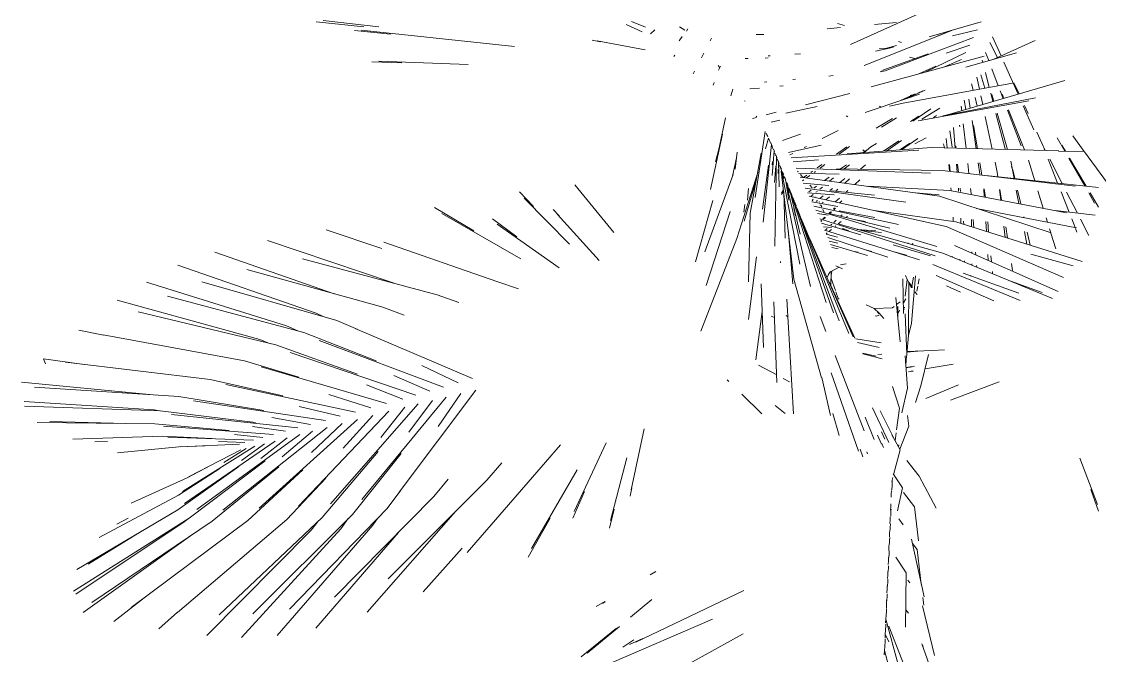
# Model space of a CAD drawing. Header units: metres. Extents: x -217 to -108, y -304 to -188.
# Drawn here: x -111.846 to -109.424, y -276.872 to -275.448 of the extents above; entities that cross this region are included whole.
import ezdxf

# ---------------------------------------------------------------- set-up
doc = ezdxf.new("R2010")
doc.units = ezdxf.units.M
doc.layers.add('G-IMPT', color=8, linetype='Continuous', lineweight=9)
doc.layers.add('L-PLNT', color=71, linetype='Continuous', lineweight=9)

# ---------------------------------------------------------------- blocks, each defined once
blk = doc.blocks.new('Vegetao_00012_13192 - vegetacao_00012_dwg-351206-Nivel 3')
at = {"layer": 'G-IMPT'}
for p, q in [((-0.2388, 1.1996), (-0.4569, 1.1012)), ((-1.5507, 1.1411), (-1.6575, 1.1519)), ((-1.5164, 1.1407), (-1.6415, 1.1548)), ((-0.9249, 1.1295), (-0.9613, 1.1463)), ((-0.9177, 1.1398), (-0.9487, 1.1532)), ((-0.8409, 1.1412), (-0.8295, 1.1332)), ((-0.5091, 1.1365), (-0.4792, 1.1392)), ((-0.4705, 1.1437), (-0.4863, 1.1484)), ((-0.4027, 1.146), (-0.3535, 1.1504)), ((-0.163, 1.1522), (-0.2805, 1.1184)), ((-1.4909, 1.1246), (-1.5712, 1.1327)), ((-1.2119, 1.0964), (-1.5567, 1.1333)), ((-0.8964, 1.1344), (-0.9061, 1.125)), ((-0.835, 1.119), (-0.8417, 1.1097)), ((-0.8223, 1.1364), (-0.8258, 1.1315)), ((-0.7694, 1.1153), (-0.7726, 1.1092)), ((-0.6686, 1.1235), (-0.6519, 1.124)), ((-0.4261, 1.0543), (-0.2439, 1.1263)), ((-0.1802, 1.1171), (-0.379, 1.0422)), ((-0.2607, 1.1203), (-0.2294, 1.1328)), ((-0.1716, 1.1345), (-0.2274, 1.1208)), ((-0.1376, 1.1186), (-0.1186, 1.0758)), ((-1.0376, 1.1107), (-1.0187, 1.1073)), ((-1.0262, 1.1091), (-0.9186, 1.0892)), ((-0.4009, 1.086), (-0.3695, 1.0929)), ((-0.3695, 1.0929), (-0.3925, 1.0914)), ((-0.3537, 1.0991), (-0.3782, 1.0923)), ((-0.3596, 1.0957), (-0.3695, 1.0929)), ((-0.3421, 1.1058), (-0.3489, 1.1079)), ((-0.1887, 1.0997), (-0.2421, 1.0817)), ((-0.1265, 1.0722), (-0.1435, 1.1053)), ((-0.0423, 1.1102), (-0.1362, 1.0678)), ((-0.8537, 1.0741), (-0.8513, 1.0773)), ((-0.7866, 1.0818), (-0.792, 1.0714)), ((-0.6866, 1.0696), (-0.6937, 1.0694)), ((-0.642, 1.071), (-0.649, 1.0708)), ((-0.6378, 1.076), (-0.6416, 1.0757)), ((-0.569, 1.0803), (-0.5818, 1.0795)), ((-0.1565, 1.0748), (-0.4105, 1.0064)), ((-0.2822, 1.0804), (-0.3843, 1.0436)), ((-0.3245, 1.0725), (-0.3126, 1.0695)), ((-0.1978, 1.083), (-0.2894, 1.039)), ((-0.2077, 1.0672), (-0.2457, 1.0507)), ((-0.198, 1.0505), (-0.0842, 1.0824)), ((-0.1532, 1.0831), (-0.1464, 1.065)), ((-1.4651, 1.0602), (-1.5326, 1.0624)), ((-1.316, 1.0562), (-1.5168, 1.0639)), ((-0.8073, 1.0415), (-0.8106, 1.0351)), ((-0.7544, 1.0539), (-0.7521, 1.0509)), ((-0.7492, 1.0527), (-0.7533, 1.0432)), ((-0.7521, 1.0509), (-0.7507, 1.0491)), ((-0.379, 1.0422), (-0.39, 1.0395)), ((-0.379, 1.0422), (-0.3873, 1.0414)), ((-0.2655, 1.0523), (-0.303, 1.0353)), ((-0.161, 1.0656), (-0.1598, 1.0612)), ((-0.1394, 1.0466), (-0.125, 1.0086)), ((-0.1124, 1.0618), (-0.0803, 0.9895)), ((-0.6446, 1.0173), (-0.6501, 1.0168)), ((-0.5806, 1.0233), (-0.5867, 1.0227)), ((-0.4958, 1.0312), (-0.5059, 1.0303)), ((-0.2391, 0.9429), (0.0244, 1.0203)), ((-0.1672, 1.0008), (-0.173, 1.0277)), ((-0.1639, 1.0328), (-0.1547, 1.0032)), ((-0.1539, 1.0384), (-0.1453, 1.0049)), ((-0.7636, 1.0158), (-0.7657, 1.0095)), ((-0.726, 0.9857), (-0.7214, 1.0007)), ((-0.6832, 1.0012), (-0.6614, 1.0033)), ((-0.6159, 1.0076), (-0.6082, 1.0083)), ((-0.3387, 0.9693), (-0.0928, 1.0145)), ((-0.2892, 0.9988), (-0.3348, 0.9782)), ((-0.3053, 0.9915), (-0.2941, 0.997)), ((-0.1849, 1.0126), (-0.1812, 0.9983)), ((-0.1207, 0.9971), (-0.114, 0.9796)), ((-0.0898, 1.0152), (-0.0782, 0.9902)), ((-0.6948, 0.9749), (-0.6938, 0.9735)), ((-0.4585, 0.9914), (-0.5581, 0.9657)), ((-0.3324, 0.9793), (-0.4241, 0.9484)), ((-0.3692, 0.9627), (-0.3387, 0.9693)), ((-0.3448, 0.9751), (-0.3117, 0.9906)), ((-0.3022, 0.9895), (-0.3348, 0.9782)), ((-0.3225, 0.9869), (-0.3209, 0.9863)), ((-0.3202, 0.9877), (-0.3189, 0.9872)), ((-0.3052, 0.93), (-0.0559, 0.9749)), ((-0.2492, 0.9409), (-0.0414, 0.9815)), ((-0.2018, 0.9759), (-0.1976, 0.9551)), ((-0.1911, 0.9787), (-0.188, 0.9579)), ((-0.1771, 0.9824), (-0.1721, 0.9626)), ((-0.1598, 0.9662), (-0.164, 0.9858)), ((-0.1418, 0.9916), (-0.137, 0.9729)), ((-0.1392, 0.9886), (-0.1349, 0.9735)), ((-0.1158, 0.9893), (-0.1121, 0.9802)), ((-0.6236, 0.9489), (-0.6465, 0.943)), ((-0.5317, 0.962), (-0.602, 0.9468)), ((-0.3886, 0.9604), (-0.3921, 0.9624)), ((-0.2765, 0.9565), (-0.3171, 0.929)), ((-0.2559, 0.9584), (-0.2968, 0.9334)), ((-0.2069, 0.9524), (-0.2081, 0.9627)), ((-0.13, 0.9461), (-0.1094, 0.8665)), ((-0.1274, 0.9469), (-0.1043, 0.8652)), ((-0.1041, 0.9533), (-0.0737, 0.8731)), ((-0.1016, 0.954), (-0.0657, 0.8642)), ((-0.0686, 0.9631), (-0.0449, 0.9096)), ((-0.066, 0.9638), (-0.0578, 0.9461)), ((-0.7381, 0.9365), (-0.7536, 0.8619)), ((-0.6679, 0.9375), (-0.6771, 0.9351)), ((-0.6676, 0.9388), (-0.6687, 0.9402)), ((-0.6157, 0.9313), (-0.6353, 0.9265)), ((-0.467, 0.9412), (-0.4626, 0.9384)), ((-0.3622, 0.9351), (-0.3992, 0.9134)), ((-0.3536, 0.9366), (-0.3876, 0.9156)), ((-0.303, 0.9403), (-0.3219, 0.9282)), ((-0.2636, 0.9419), (-0.2701, 0.9373)), ((-0.1972, 0.8676), (-0.2036, 0.9229)), ((-0.1839, 0.9304), (-0.1745, 0.867)), ((-0.1383, 0.8661), (-0.1541, 0.9395)), ((-0.7445, 0.8999), (-0.7717, 0.7751)), ((-0.6484, 0.9053), (-0.6711, 0.7571)), ((-0.645, 0.8985), (-0.6467, 0.9019)), ((-0.6467, 0.9019), (-0.643, 0.8942)), ((-0.643, 0.8942), (-0.645, 0.8985)), ((-0.645, 0.8985), (-0.643, 0.8942)), ((-0.645, 0.8985), (-0.6435, 0.8951)), ((-0.5689, 0.8996), (-0.6096, 0.8858)), ((-0.5204, 0.8898), (-0.4848, 0.9078)), ((-0.234, 0.9072), (-0.2281, 0.8706)), ((-0.2252, 0.9147), (-0.2216, 0.8682)), ((-0.2116, 0.916), (-0.2122, 0.9197)), ((-0.1806, 0.9191), (-0.1718, 0.8669)), ((-0.0383, 0.9038), (-0.0272, 0.8798)), ((0.0427, 0.8962), (0.0685, 0.8607)), ((-0.6347, 0.8764), (-0.6528, 0.7016)), ((-0.6412, 0.8906), (-0.6482, 0.8668)), ((-0.6412, 0.8906), (-0.6396, 0.887)), ((-0.6397, 0.8867), (-0.6389, 0.8851)), ((-0.6389, 0.8851), (-0.6375, 0.8819)), ((-0.6375, 0.8819), (-0.6364, 0.8792)), ((-0.6363, 0.8799), (-0.6347, 0.8764)), ((-0.6347, 0.8764), (-0.6332, 0.8729)), ((-0.5961, 0.8585), (-0.5232, 0.8748)), ((-0.3987, 0.8788), (-0.4109, 0.871)), ((-0.3485, 0.8847), (-0.3827, 0.8617)), ((-0.3426, 0.8854), (-0.375, 0.8623)), ((-0.3233, 0.8793), (-0.346, 0.8644)), ((-0.3056, 0.8898), (-0.3421, 0.8647)), ((-0.2872, 0.8913), (-0.3127, 0.8779)), ((-0.2457, 0.8689), (-0.2477, 0.8779)), ((-0.2419, 0.8903), (-0.2398, 0.8687)), ((-0.2206, 0.8732), (-0.22, 0.8682)), ((-0.0272, 0.8798), (-0.0243, 0.8725)), ((-0.0228, 0.8699), (-0.025, 0.8743)), ((0.0077, 0.8913), (0.0247, 0.8615)), ((0.018, 0.8749), (0.026, 0.8614)), ((-0.7527, 0.866), (-0.7599, 0.8372)), ((-0.7114, 0.8589), (-0.7159, 0.8213)), ((-0.6825, 0.7222), (-0.6574, 0.857)), ((-0.6331, 0.8717), (-0.6322, 0.8693)), ((-0.6287, 0.8628), (-0.6327, 0.807)), ((-0.6303, 0.8646), (-0.6322, 0.8693)), ((-0.6302, 0.8662), (-0.6287, 0.8628)), ((-0.6287, 0.8628), (-0.6274, 0.8596)), ((-0.6248, 0.851), (-0.6272, 0.8568)), ((-0.6235, 0.8499), (-0.6266, 0.648)), ((-0.6235, 0.8499), (-0.6248, 0.8531)), ((-0.6235, 0.8499), (-0.6222, 0.8468)), ((-0.5934, 0.8529), (-0.5862, 0.8565)), ((-0.5904, 0.8465), (-0.303, 0.8636)), ((-0.5607, 0.8694), (-0.5561, 0.8717)), ((-0.4648, 0.8709), (-0.4881, 0.8546)), ((-0.4592, 0.8716), (-0.4822, 0.8549)), ((-0.4641, 0.8557), (-0.2751, 0.8696)), ((-0.4292, 0.8642), (-0.4246, 0.8608)), ((-0.4265, 0.8597), (-0.4283, 0.8584)), ((-0.42, 0.8635), (-0.4265, 0.8597)), ((-0.4109, 0.871), (-0.426, 0.8585)), ((-0.3809, 0.863), (-0.3831, 0.8617)), ((-0.2751, 0.8696), (0.0109, 0.8622)), ((-0.0192, 0.8629), (-0.0228, 0.8699)), ((-0.0221, 0.8668), (-0.0206, 0.863)), ((0.0105, 0.8617), (0.0692, 0.8608)), ((0.0688, 0.8603), (0.1563, 0.7403)), ((-0.7129, 0.8464), (-0.7222, 0.8056)), ((-0.6409, 0.8299), (-0.6543, 0.7309)), ((-0.6328, 0.831), (-0.6319, 0.838)), ((-0.625, 0.8288), (-0.6277, 0.7909)), ((-0.6197, 0.8382), (-0.622, 0.844)), ((-0.6184, 0.8372), (-0.6197, 0.8404)), ((-0.6184, 0.8372), (-0.6171, 0.8341)), ((-0.6184, 0.8372), (-0.6174, 0.7815)), ((-0.6168, 0.831), (-0.6148, 0.8258)), ((-0.6137, 0.8231), (-0.6148, 0.8258)), ((-0.6133, 0.8246), (-0.6146, 0.8277)), ((-0.6133, 0.8246), (-0.612, 0.8214)), ((-0.6133, 0.8246), (-0.571, 0.6073)), ((-0.5288, 0.8421), (-0.5861, 0.8374)), ((-0.5213, 0.8313), (-0.532, 0.8237)), ((-0.5146, 0.8313), (-0.5253, 0.8234)), ((-0.4662, 0.8311), (-0.4793, 0.8216)), ((-0.4593, 0.831), (-0.4709, 0.8215)), ((-0.4344, 0.8209), (-0.4232, 0.8309)), ((-0.2363, 0.8313), (-0.2348, 0.8162)), ((-0.2348, 0.8314), (-0.2329, 0.816)), ((-0.2188, 0.8322), (-0.2174, 0.8142)), ((-0.2162, 0.8324), (-0.2143, 0.8138)), ((-0.1908, 0.8111), (-0.1934, 0.8336)), ((-0.1698, 0.8349), (-0.166, 0.8099)), ((-0.1663, 0.8351), (-0.1617, 0.8077)), ((-0.1271, 0.814), (-0.1321, 0.8369)), ((-0.097, 0.8388), (-0.0895, 0.8)), ((-0.0948, 0.8272), (-0.0912, 0.8165)), ((-0.0569, 0.841), (-0.0428, 0.7951)), ((-0.0128, 0.8434), (0.0084, 0.7897)), ((0.0188, 0.7886), (-0.0093, 0.8436)), ((0.0336, 0.8459), (0.0695, 0.7833)), ((0.0352, 0.846), (0.0727, 0.7829)), ((-0.7845, 0.6355), (-0.7208, 0.8094)), ((-0.6655, 0.8135), (-0.7123, 0.665)), ((-0.6192, 0.8203), (-0.6196, 0.8116)), ((-0.6124, 0.8166), (-0.5842, 0.574)), ((-0.6101, 0.8141), (-0.6107, 0.8156)), ((-0.6092, 0.8118), (-0.6101, 0.8141)), ((-0.6095, 0.815), (-0.6082, 0.8119)), ((-0.6082, 0.8119), (-0.6072, 0.8004)), ((-0.6082, 0.8119), (-0.607, 0.8089)), ((-0.6055, 0.8025), (-0.6064, 0.8048)), ((-0.6044, 0.7997), (-0.6055, 0.8025)), ((-0.6035, 0.8001), (-0.6047, 0.803)), ((-0.6044, 0.7997), (-0.6032, 0.7968)), ((-0.6035, 0.8001), (-0.6023, 0.7971)), ((-0.6035, 0.8001), (-0.5469, 0.5571)), ((-0.5793, 0.8231), (-0.2774, 0.8121)), ((-0.5747, 0.8147), (-0.5762, 0.8164)), ((-0.5741, 0.8119), (-0.4827, 0.8099)), ((-0.257, 0.7602), (-0.5701, 0.8034)), ((-0.564, 0.8026), (-0.5695, 0.8088)), ((-0.5552, 0.8075), (-0.5625, 0.8024)), ((-0.5481, 0.8069), (-0.5555, 0.8014)), ((-0.5425, 0.8164), (-0.5462, 0.8138)), ((-0.5359, 0.8157), (-0.5389, 0.8136)), ((-0.5049, 0.8031), (-0.515, 0.7958)), ((-0.4954, 0.8013), (-0.5039, 0.7943)), ((-0.4887, 0.8218), (-0.251, 0.8181)), ((-0.4698, 0.8), (-0.4808, 0.7911)), ((-0.251, 0.8181), (0.0487, 0.783)), ((-0.1526, 0.8066), (0.1002, 0.78)), ((-0.1259, 0.8038), (-0.1271, 0.814)), ((-0.0912, 0.8165), (-0.0874, 0.7997)), ((-0.9885, 0.6788), (-1.0761, 0.7855)), ((-0.6687, 0.7964), (-0.6957, 0.7038)), ((-0.688, 0.751), (-0.6863, 0.7778)), ((-0.6025, 0.7939), (-0.5958, 0.7511)), ((-0.5988, 0.7883), (-0.5999, 0.7912)), ((-0.5992, 0.7867), (-0.5998, 0.7881)), ((-0.5988, 0.7883), (-0.5976, 0.7853)), ((-0.5988, 0.7883), (-0.5944, 0.7677)), ((-0.5979, 0.7815), (-0.5976, 0.7797)), ((-0.5953, 0.7768), (-0.5961, 0.7789)), ((-0.5953, 0.7768), (-0.5942, 0.774)), ((-0.5952, 0.7794), (-0.594, 0.7764)), ((-0.594, 0.7764), (-0.5118, 0.5214)), ((-0.594, 0.7764), (-0.5929, 0.7736)), ((-0.562, 0.7967), (-0.5651, 0.7945)), ((-0.5636, 0.7896), (-0.5059, 0.7846)), ((-0.5585, 0.7787), (-0.3327, 0.7472)), ((-0.5432, 0.779), (-0.5485, 0.7849)), ((-0.5331, 0.7828), (-0.5392, 0.7784)), ((-0.5201, 0.7809), (-0.5257, 0.7764)), ((-0.4974, 0.7777), (-0.5032, 0.7731)), ((-0.4901, 0.7715), (-0.4851, 0.776)), ((-0.4698, 0.7896), (-0.4591, 0.799)), ((-0.4356, 0.797), (-0.4472, 0.7867)), ((-0.4184, 0.7825), (-0.2335, 0.7734)), ((-0.2313, 0.7792), (-0.2307, 0.7729)), ((-0.2146, 0.7786), (-0.2141, 0.7715)), ((-0.2105, 0.7785), (-0.2097, 0.7712)), ((-0.1857, 0.766), (-0.187, 0.7776)), ((-0.1574, 0.7765), (-0.1563, 0.7586)), ((-0.1568, 0.7765), (-0.1547, 0.7674)), ((-0.1194, 0.7515), (-0.1224, 0.7752)), ((-0.121, 0.7751), (-0.1173, 0.751)), ((-1.1695, 0.7374), (-1.2007, 0.7698)), ((-1.0883, 0.6524), (-1.1901, 0.7557)), ((-0.6119, 0.7672), (-0.6075, 0.7745)), ((-0.6116, 0.7639), (-0.6071, 0.7712)), ((-0.6039, 0.6662), (-0.607, 0.7702)), ((-0.5924, 0.7696), (-0.5942, 0.774)), ((-0.5697, 0.6749), (-0.5934, 0.7738)), ((-0.5894, 0.7649), (-0.5906, 0.7678)), ((-0.5894, 0.7649), (-0.5883, 0.762)), ((-0.5894, 0.7649), (-0.5874, 0.7573)), ((-0.5849, 0.7534), (-0.586, 0.7563)), ((-0.5855, 0.7522), (-0.5834, 0.7469)), ((-0.5849, 0.7534), (-0.5837, 0.7506)), ((-0.5849, 0.7534), (-0.4952, 0.498)), ((-0.5844, 0.7519), (-0.5798, 0.7346)), ((-0.5535, 0.7682), (-0.4935, 0.7636)), ((-0.5455, 0.7738), (-0.5502, 0.7704)), ((-0.2418, 0.6923), (-0.5499, 0.7604)), ((-0.5407, 0.764), (-0.546, 0.7596)), ((-0.5408, 0.7534), (-0.5434, 0.75)), ((-0.5365, 0.7589), (-0.5374, 0.7577)), ((-0.532, 0.7711), (-0.5345, 0.7691)), ((-0.5184, 0.7609), (-0.5256, 0.7551)), ((-0.5121, 0.7521), (-0.5043, 0.7589)), ((-0.4997, 0.7725), (-0.4027, 0.7623)), ((-0.4818, 0.7558), (-0.4911, 0.7474)), ((-0.4626, 0.7729), (-0.4669, 0.7691)), ((-0.311, 0.7676), (-0.2579, 0.763)), ((-0.257, 0.7602), (-0.0063, 0.6776)), ((-0.2335, 0.7734), (0.0285, 0.723)), ((-0.1857, 0.766), (-0.1856, 0.7642)), ((-0.1547, 0.7674), (-0.1539, 0.7581)), ((-0.0844, 0.7738), (-0.0785, 0.7436)), ((-0.0814, 0.7737), (-0.0744, 0.7428)), ((-0.0357, 0.772), (-0.0238, 0.7331)), ((0.0161, 0.77), (0.0342, 0.7244)), ((0.0528, 0.7223), (0.0286, 0.7696)), ((0.0784, 0.7677), (0.0916, 0.7447)), ((0.0818, 0.7676), (0.1006, 0.7359)), ((-1.3034, 0.6827), (-1.3918, 0.735)), ((-1.1117, 0.716), (-1.1248, 0.7306)), ((-0.7665, 0.7507), (-0.8054, 0.6131)), ((-0.6947, 0.7416), (-0.6968, 0.7246)), ((-0.654, 0.7374), (-0.6532, 0.7389)), ((-0.5839, 0.7342), (-0.5806, 0.7158)), ((-0.5834, 0.7469), (-0.5825, 0.7446)), ((-0.5804, 0.7423), (-0.5815, 0.7451)), ((-0.5804, 0.7423), (-0.5793, 0.7396)), ((-0.5804, 0.7423), (-0.5793, 0.7384)), ((-0.5772, 0.7341), (-0.5761, 0.7315)), ((-0.5761, 0.7315), (-0.4826, 0.4803)), ((-0.5761, 0.7315), (-0.575, 0.7288)), ((-0.5759, 0.7307), (-0.5731, 0.7211)), ((-0.5439, 0.7478), (-0.4854, 0.737)), ((-0.5392, 0.738), (-0.349, 0.6966)), ((-0.5347, 0.7286), (-0.2632, 0.6472)), ((-0.5312, 0.7505), (-0.534, 0.7483)), ((-0.5264, 0.7467), (-0.5273, 0.7485)), ((-0.5256, 0.7401), (-0.5244, 0.7412)), ((-0.5217, 0.7362), (-0.5233, 0.7399)), ((-0.5196, 0.7454), (-0.5181, 0.7467)), ((-0.5166, 0.725), (-0.519, 0.7303)), ((-0.4954, 0.7316), (-0.493, 0.734)), ((-0.4941, 0.73), (-0.4904, 0.7334)), ((-0.4826, 0.7274), (-0.4023, 0.7124)), ((-0.4812, 0.7452), (-0.4766, 0.7496)), ((-0.4035, 0.7281), (-0.2199, 0.7023)), ((-0.1737, 0.7327), (0.0511, 0.6894)), ((0.0028, 0.728), (0.0931, 0.7177)), ((-1.1979, 0.6199), (-1.3754, 0.7217)), ((-1.2067, 0.6693), (-1.2614, 0.7094)), ((-1.0215, 0.6155), (-1.1153, 0.7193)), ((-0.7275, 0.7257), (-0.7809, 0.5598)), ((-0.6863, 0.5679), (-0.6825, 0.7222)), ((-0.5719, 0.7208), (-0.5729, 0.7234)), ((-0.5719, 0.7208), (-0.5708, 0.7182)), ((-0.5719, 0.7208), (-0.5714, 0.7192)), ((-0.5678, 0.7104), (-0.461, 0.4515)), ((-0.5678, 0.7104), (-0.5661, 0.7052)), ((-0.5071, 0.7176), (-0.5314, 0.7217)), ((-0.5261, 0.7093), (-0.267, 0.6261)), ((-0.5239, 0.7044), (-0.5224, 0.7059)), ((-0.5235, 0.7032), (-0.5211, 0.7054)), ((-0.519, 0.7091), (-0.5148, 0.7131)), ((-0.5175, 0.7087), (-0.5131, 0.7126)), ((-0.5137, 0.7187), (-0.5143, 0.72)), ((-0.5058, 0.7217), (-0.5018, 0.7255)), ((-0.5042, 0.7212), (-0.3688, 0.6884)), ((-0.5038, 0.7211), (-0.4997, 0.7249)), ((-0.4889, 0.7063), (-0.4946, 0.7011)), ((-0.4847, 0.698), (-0.478, 0.7035)), ((-0.476, 0.7183), (-0.4794, 0.7152)), ((-0.4673, 0.7123), (-0.464, 0.715)), ((-0.4231, 0.7036), (-0.4498, 0.708)), ((-0.226, 0.713), (-0.2263, 0.7032)), ((-0.209, 0.7109), (-0.2093, 0.699)), ((-0.2027, 0.7043), (-0.2026, 0.6969)), ((-0.1851, 0.708), (-0.1849, 0.6914)), ((-0.18, 0.6899), (-0.1814, 0.7076)), ((-0.1529, 0.7034), (-0.1515, 0.681)), ((-0.0678, 0.714), (-0.0674, 0.7122)), ((-0.0173, 0.7118), (-0.0143, 0.702)), ((0.0401, 0.7094), (0.0477, 0.69)), ((0.0787, 0.6717), (0.0598, 0.7086)), ((-1.5099, 0.643), (-1.6352, 0.6845)), ((-1.1114, 0.5995), (-1.2505, 0.6976)), ((-0.597, 0.6844), (-0.5864, 0.5634)), ((-0.5219, 0.6997), (-0.4338, 0.6731)), ((-0.5176, 0.6915), (-0.4993, 0.6897)), ((-0.3022, 0.6174), (-0.5151, 0.6838)), ((-0.5092, 0.6875), (-0.5137, 0.6834)), ((-0.5055, 0.6808), (-0.4995, 0.6858)), ((-0.4988, 0.6972), (-0.501, 0.6952)), ((-0.4916, 0.6923), (-0.4897, 0.6938)), ((-0.4827, 0.6972), (-0.2495, 0.6319)), ((-0.4754, 0.6873), (-0.4709, 0.6868)), ((-0.4716, 0.6861), (-0.4614, 0.6833)), ((-0.4421, 0.6872), (-0.4442, 0.6865)), ((-0.4422, 0.6858), (-0.3998, 0.6827)), ((-0.4319, 0.683), (-0.387, 0.6785)), ((0.022, 0.5774), (-0.2418, 0.6923)), ((-0.2199, 0.7023), (0.064, 0.6138)), ((-0.1487, 0.7023), (-0.1465, 0.6794)), ((-0.1091, 0.6678), (-0.1122, 0.6928)), ((-0.108, 0.6917), (-0.104, 0.6662)), ((-0.0662, 0.6808), (-0.0607, 0.6527)), ((-0.0599, 0.6792), (-0.0533, 0.6504)), ((-0.0096, 0.6868), (-0.0068, 0.6777)), ((0.0487, 0.6875), (0.052, 0.6792)), ((-1.4825, 0.5646), (-1.7666, 0.661)), ((-1.2514, 0.5689), (-1.5053, 0.6573)), ((-0.7123, 0.665), (-0.793, 0.4567)), ((-0.5484, 0.6645), (-0.4512, 0.4439)), ((-0.5118, 0.6757), (-0.5094, 0.6777)), ((-0.486, 0.6684), (-0.5115, 0.675)), ((-0.5081, 0.6671), (-0.3729, 0.6233)), ((-0.5048, 0.6593), (-0.4857, 0.6546)), ((-0.3271, 0.6536), (-0.327, 0.6556)), ((-0.3168, 0.6526), (-0.3186, 0.6541)), ((-0.1035, 0.666), (-0.1046, 0.6703)), ((-0.0067, 0.6773), (0.0042, 0.6418)), ((-1.6172, 0.5411), (-1.885, 0.6348)), ((-0.5016, 0.6518), (-0.4186, 0.627)), ((-0.485, 0.6423), (-0.4987, 0.6448)), ((-0.4399, 0.6344), (-0.4483, 0.6358)), ((-0.4204, 0.6387), (-0.4088, 0.6358)), ((-0.331, 0.6279), (-0.3617, 0.6359)), ((-0.3609, 0.6511), (-0.2774, 0.6259)), ((-0.316, 0.6505), (-0.3168, 0.6526)), ((-0.2495, 0.6319), (-0.0033, 0.5307)), ((-0.2234, 0.6497), (0.0097, 0.546)), ((-0.1844, 0.6356), (-0.1843, 0.6324)), ((-0.1755, 0.6284), (-0.176, 0.6346)), ((-0.0518, 0.6302), (0.0437, 0.6036)), ((-1.3857, 0.5386), (-1.6882, 0.6198)), ((-0.6683, 0.6243), (-0.6863, 0.4829)), ((-0.6144, 0.6134), (-0.6143, 0.6103)), ((-0.4668, 0.6086), (-0.4792, 0.606)), ((-0.2721, 0.6066), (-0.0757, 0.526)), ((-0.2285, 0.6254), (-0.2286, 0.6233)), ((-0.2114, 0.6188), (-0.2114, 0.6162)), ((-0.2008, 0.6148), (-0.2007, 0.6118)), ((-0.1841, 0.6084), (-0.1841, 0.605)), ((-0.1483, 0.629), (-0.1475, 0.616)), ((-0.1416, 0.6264), (-0.1403, 0.6128)), ((-0.0951, 0.609), (-0.0926, 0.5934)), ((-1.6577, 0.4978), (-1.9684, 0.6052)), ((-1.5074, 0.5107), (-1.8137, 0.5955)), ((-0.5036, 0.5898), (-0.5094, 0.5784)), ((-0.5016, 0.5908), (-0.5069, 0.5834)), ((-0.4826, 0.6006), (-0.5036, 0.5898)), ((-0.5, 0.5889), (-0.5013, 0.561)), ((-0.4986, 0.5917), (-0.5003, 0.5821)), ((-0.4897, 0.6038), (-0.4746, 0.597)), ((-0.3297, 0.573), (-0.3331, 0.5819)), ((-0.3199, 0.4748), (-0.3108, 0.5816)), ((-0.2643, 0.5823), (-0.1351, 0.5249)), ((-0.0789, 0.5425), (-0.2039, 0.5871)), ((-0.186, 0.5807), (-0.1872, 0.5823)), ((-0.1734, 0.6006), (-0.1737, 0.6044)), ((-0.1382, 0.5907), (-0.1378, 0.586)), ((-1.7244, 0.4693), (-2.0389, 0.5674)), ((-1.6114, 0.4813), (-1.9147, 0.5677)), ((-1.2514, 0.5689), (-1.2028, 0.5522)), ((-0.6526, 0.4204), (-0.6574, 0.5632)), ((-0.5842, 0.574), (-0.5224, 0.352)), ((-0.5046, 0.5675), (-0.4473, 0.4414)), ((-0.5006, 0.575), (-0.4909, 0.5481)), ((-0.3376, 0.4967), (-0.3395, 0.5747)), ((-0.3344, 0.5354), (-0.3297, 0.573)), ((-0.3297, 0.573), (-0.3198, 0.5541)), ((-0.3269, 0.4475), (-0.3259, 0.5659)), ((-0.3253, 0.5665), (-0.3177, 0.5553)), ((-0.3194, 0.5577), (-0.3157, 0.5787)), ((-0.3075, 0.5466), (-0.3054, 0.5584)), ((-0.3047, 0.5625), (-0.3026, 0.5743)), ((-0.2415, 0.5588), (-0.2098, 0.5447)), ((-0.0969, 0.5691), (-0.0265, 0.5435)), ((-1.6854, 0.454), (-1.9914, 0.536)), ((-1.3857, 0.5386), (-1.3372, 0.5215)), ((-0.4899, 0.5454), (-0.4845, 0.5307)), ((-0.3071, 0.5395), (-0.3124, 0.545)), ((-1.784, 0.4386), (-2.1048, 0.5265)), ((-1.5074, 0.5107), (-1.4595, 0.4928)), ((-0.629, 0.5227), (-0.6221, 0.3414)), ((-0.5853, 0.2714), (-0.5999, 0.5286)), ((-0.4827, 0.5292), (-0.4845, 0.5307)), ((-0.422, 0.5165), (-0.4041, 0.5078)), ((-0.4041, 0.5078), (-0.3629, 0.5093)), ((-0.3629, 0.5093), (-0.3587, 0.5125)), ((-0.3551, 0.5324), (-0.3454, 0.4333)), ((-0.3535, 0.5166), (-0.3453, 0.523)), ((-0.3506, 0.4963), (-0.3504, 0.5125)), ((-0.3328, 0.53), (-0.3378, 0.5206)), ((-0.3372, 0.5102), (-0.335, 0.5101)), ((-1.7484, 0.4262), (-2.0576, 0.5002)), ((-1.6418, 0.49), (-1.6577, 0.4978)), ((-0.6553, 0.5014), (-0.6699, 0.3928)), ((-0.6355, 0.4905), (-0.6277, 0.488)), ((-0.6016, 0.4924), (-0.5977, 0.4889)), ((-0.5122, 0.4566), (-0.5252, 0.4901)), ((-0.4041, 0.5078), (-0.3928, 0.4974)), ((-0.4015, 0.4913), (-0.399, 0.4908)), ((-0.399, 0.4908), (-0.3925, 0.4932)), ((-0.3961, 0.4996), (-0.3927, 0.4961)), ((-0.3928, 0.4974), (-0.382, 0.4852)), ((-0.3465, 0.5041), (-0.3506, 0.4963)), ((-0.3506, 0.4963), (-0.3506, 0.4871)), ((-0.3505, 0.4918), (-0.3505, 0.4856)), ((-0.3379, 0.5062), (-0.3354, 0.5067)), ((-0.3305, 0.4044), (-0.3339, 0.4957)), ((-1.6987, 0.4576), (-1.7244, 0.4693)), ((-1.5641, 0.4611), (-1.6114, 0.4813)), ((-1.306, 0.3508), (-1.5696, 0.4633)), ((-0.3269, 0.4471), (-0.3199, 0.4748)), ((-2.1358, 0.4482), (-2.1908, 0.4594)), ((-1.8188, 0.3905), (-2.1359, 0.4487)), ((-1.7625, 0.4296), (-1.784, 0.4386)), ((-1.5225, 0.3902), (-1.6854, 0.454)), ((-0.4452, 0.4397), (-0.3883, 0.4304)), ((-0.3306, 0.4054), (-0.3269, 0.4475)), ((-1.565, 0.3603), (-1.7484, 0.4262)), ((-1.3718, 0.3311), (-1.6506, 0.4358)), ((-0.4414, 0.4315), (-0.3927, 0.4205)), ((-0.3302, 0.4099), (-0.2974, 0.4127)), ((-0.2736, 0.4137), (-0.33, 0.4115)), ((-0.2459, 0.4152), (-0.2736, 0.4137)), ((-2.1786, 0.3822), (-2.2705, 0.3948)), ((-2.2705, 0.3948), (-2.2659, 0.3835)), ((-1.6965, 0.3536), (-1.8188, 0.3905)), ((-1.4333, 0.3129), (-1.7161, 0.4091)), ((-0.4259, 0.2331), (-0.4912, 0.4021)), ((-0.3992, 0.4007), (-0.4303, 0.4074)), ((-0.4295, 0.4057), (-0.3859, 0.3951)), ((-0.3954, 0.4043), (-0.3865, 0.405)), ((-0.3291, 0.3287), (-0.3343, 0.4014)), ((-0.3305, 0.4044), (-0.3331, 0.3845)), ((-0.3328, 0.3804), (-0.3309, 0.4012)), ((-0.2988, 0.3338), (-0.2816, 0.4042)), ((-1.8957, 0.3483), (-2.2207, 0.3872)), ((-1.4992, 0.2942), (-1.7814, 0.3771)), ((-1.3387, 0.341), (-1.42, 0.3797)), ((-0.6228, 0.3588), (-0.6638, 0.3809)), ((-0.3129, 0.3781), (-0.3324, 0.3752)), ((-0.3183, 0.3766), (-0.3323, 0.3744)), ((-0.3164, 0.3672), (-0.3263, 0.3655)), ((-0.3158, 0.3679), (-0.3209, 0.3671)), ((-0.2264, 0.3825), (-0.2894, 0.3722)), ((-2.0163, 0.3131), (-2.3195, 0.3426)), ((-1.7322, 0.3116), (-1.8957, 0.3483)), ((-1.402, 0.3221), (-1.4832, 0.3574)), ((-0.7343, 0.3476), (-0.7305, 0.3439)), ((-0.594, 0.3432), (-0.6082, 0.3509)), ((-0.5214, 0.3528), (-0.502, 0.2675)), ((-0.5005, 0.3631), (-0.4387, 0.1871)), ((-0.2322, 0.3022), (-0.1226, 0.3432)), ((-1.9661, 0.3098), (-2.2908, 0.331)), ((-1.5693, 0.275), (-1.8602, 0.3372)), ((-1.4628, 0.3041), (-1.5444, 0.3364)), ((-1.299, 0.3245), (-1.4709, 0.0952)), ((-1.3322, 0.3166), (-1.3832, 0.2425)), ((-0.701, 0.3153), (-0.6558, 0.2714)), ((-0.3469, 0.284), (-0.3629, 0.333)), ((-0.3414, 0.2737), (-0.3291, 0.3287)), ((-0.2988, 0.3338), (-0.3112, 0.2969)), ((-0.2873, 0.3053), (-0.214, 0.3366)), ((-2.0213, 0.28), (-2.3135, 0.2992)), ((-1.7751, 0.2789), (-1.9661, 0.3098)), ((-1.6369, 0.2566), (-1.9332, 0.3005)), ((-1.5346, 0.2845), (-1.6294, 0.3148)), ((-1.4282, 0.2937), (-1.625, 0.069)), ((-1.5549, 0.0786), (-1.3658, 0.3086)), ((-1.3964, 0.3013), (-1.4492, 0.2301)), ((-2.0078, 0.2781), (-2.3133, 0.2886)), ((-2.0106, 0.2782), (-2.0213, 0.28)), ((-1.7942, 0.2515), (-2.0078, 0.2781)), ((-1.6987, 0.2396), (-1.983, 0.2698)), ((-1.4946, 0.2769), (-1.6975, 0.064)), ((-1.6033, 0.2658), (-1.6961, 0.2877)), ((-1.5301, 0.2676), (-1.597, 0.194)), ((-1.5126, 0.2177), (-1.4581, 0.2865)), ((-0.6037, 0.2722), (-0.6259, 0.2901)), ((-0.4969, 0.2719), (-0.4827, 0.2224)), ((-0.4073, 0.2847), (-0.3709, 0.207)), ((-0.3902, 0.278), (-0.3594, 0.2164)), ((-0.3533, 0.2354), (-0.3469, 0.284)), ((-0.3287, 0.2676), (-0.326, 0.2432)), ((-2.02, 0.249), (-2.2843, 0.2519)), ((-2.1129, 0.25), (-2.256, 0.2542)), ((-1.853, 0.2336), (-2.02, 0.249)), ((-1.7536, 0.2245), (-2.0003, 0.2438)), ((-1.7265, 0.2319), (-1.8009, 0.2427)), ((-1.7857, 0.0591), (-1.5648, 0.2584)), ((-1.67, 0.2475), (-1.7573, 0.2632)), ((-1.599, 0.2495), (-1.6683, 0.184)), ((-0.424, 0.2634), (-0.4036, 0.2139)), ((-0.326, 0.2432), (-0.3463, 0.192)), ((-2.0025, 0.2209), (-2.2045, 0.2142)), ((-1.8922, 0.2161), (-2.0025, 0.2209)), ((-1.7987, 0.2119), (-1.9906, 0.2187)), ((-1.6946, 0.2244), (-1.9258, 0.0561)), ((-1.6326, 0.2406), (-1.8672, 0.0545)), ((-1.7772, 0.2179), (-1.8413, 0.2247)), ((-1.7336, 0.1747), (-1.6658, 0.2319)), ((-0.9202, 0.2374), (-0.9495, 0.1007)), ((-0.3963, 0.2231), (-0.3876, 0.2031)), ((-0.387, 0.2307), (-0.3794, 0.2145)), ((-0.3453, 0.1902), (-0.3641, 0.224)), ((-0.3566, 0.2106), (-0.3543, 0.2285)), ((-2.1265, 0.2092), (-2.1547, 0.2083)), ((-1.9664, 0.1971), (-2.104, 0.1835)), ((-1.9071, 0.1996), (-1.9664, 0.1971)), ((-1.8302, 0.2028), (-1.9623, 0.1967)), ((-1.7951, 0.1984), (-1.9579, 0.0965)), ((-1.9537, 0.07), (-1.7497, 0.2101)), ((-1.8181, 0.2065), (-1.8773, 0.2089)), ((-1.7735, 0.2039), (-1.8256, 0.166)), ((-1.7226, 0.2171), (-1.7816, 0.1707)), ((-1.1088, 0.2016), (-1.1426, 0.1629)), ((-1.0775, 0.0519), (-1.006, 0.2063)), ((-0.3824, 0.1952), (-0.3865, 0.2045)), ((-0.3481, 0.2016), (-0.3494, 0.1974)), ((-1.8269, 0.1905), (-1.9444, 0.1297)), ((-1.8647, 0.1617), (-1.8146, 0.1934)), ((-1.5186, 0.1868), (-1.6444, 0.0379)), ((-1.5759, 0.0453), (-1.4667, 0.1821)), ((-0.9596, 0.1722), (-0.9961, 0.0317)), ((-0.435, 0.1915), (-0.429, 0.1743)), ((-0.4203, 0.1855), (-0.4188, 0.1814)), ((-0.36, 0.1344), (-0.3453, 0.1902)), ((0.0582, 0.1716), (0.0979, 0.0672)), ((-1.9682, 0.0556), (-1.8312, 0.1525)), ((-1.874, 0.1481), (-1.967, 0.0887)), ((-1.8951, 0.1549), (-1.9478, 0.1274)), ((-1.772, 0.1659), (-1.9431, 0.0365)), ((-1.7411, 0.1522), (-1.8911, 0.03)), ((-1.1426, 0.1629), (-1.3183, -0.0404)), ((-1.2406, 0.1611), (-1.274, 0.1219)), ((-1.0708, 0.1454), (-1.1736, -0.0315)), ((-0.3303, 0.166), (-0.3026, 0.1308)), ((-1.9478, 0.1274), (-2.0736, 0.0703)), ((-1.8109, 0.0317), (-1.6876, 0.1453)), ((-1.6357, 0.1268), (-1.7232, 0.0337)), ((-1.274, 0.1219), (-1.4955, -0.0994)), ((-1.3609, 0.1247), (-1.3934, 0.0853)), ((-0.364, 0.1192), (-0.3617, 0.128)), ((-0.3631, 0.1229), (-0.3633, 0.1166)), ((-0.3611, 0.1361), (-0.3402, 0.1046)), ((-0.3026, 0.1308), (-0.2647, 0.0593)), ((-1.4672, 0.1), (-1.4982, 0.0587)), ((-1.0811, 0.0364), (-1.0543, 0.097)), ((-0.9483, 0.1046), (-0.9522, 0.0863)), ((-0.3653, 0.0909), (-0.365, 0.0981)), ((-0.364, 0.1), (-0.3639, 0.102)), ((-0.3639, 0.102), (-0.3636, 0.1089)), ((-0.3636, 0.1089), (-0.3633, 0.1166)), ((-0.3402, 0.1046), (-0.3513, 0.053)), ((0.083, 0.1011), (0.1005, 0.0522)), ((-1.967, 0.0887), (-2.1453, -0.0065)), ((-1.3934, 0.0853), (-1.6163, -0.1411)), ((-0.3653, 0.0909), (-0.3656, 0.0837)), ((-0.3382, 0.0945), (-0.3128, 0.0622)), ((-2.1957, -0.0789), (-1.9682, 0.0556)), ((-1.4982, 0.0587), (-1.7177, -0.1675)), ((-1.3445, 0.0515), (-1.5428, -0.1742)), ((-0.9878, 0.057), (-0.9983, 0.0145)), ((-0.3666, 0.0619), (-0.3669, 0.0546)), ((-0.3666, 0.0619), (-0.3662, 0.0692)), ((-0.3661, 0.0527), (-0.3664, 0.0455)), ((-0.3661, 0.0527), (-0.3659, 0.0568)), ((-0.3128, 0.0622), (-0.304, -0.0139)), ((-1.9431, 0.0365), (-2.2026, -0.127)), ((-1.9538, 0.0282), (-2.1974, -0.1344)), ((-1.8911, 0.03), (-2.1618, -0.1526)), ((-2.1052, 0.0235), (-2.0803, 0.0368)), ((-2.0729, -0.1642), (-1.8109, 0.0317)), ((-1.7232, 0.0337), (-1.9688, -0.1751)), ((-1.9455, 0.035), (-1.9538, 0.0282)), ((-1.6444, 0.0379), (-1.8752, -0.1805)), ((-1.8, -0.1784), (-1.5759, 0.0453)), ((-1.669, 0.0095), (-1.6549, 0.028)), ((-1.5856, 0.0357), (-1.602, 0.0126)), ((-1.5201, 0.0361), (-1.53, 0.0213)), ((-1.1319, 0.0365), (-1.1812, -0.051)), ((-0.3679, 0.0323), (-0.3682, 0.0248)), ((-0.3679, 0.0323), (-0.3675, 0.0398)), ((-0.3664, 0.0455), (-0.3666, 0.0415)), ((-0.3387, 0.0218), (-0.3485, 0.0355)), ((-2.0487, 0.008), (-2.1701, -0.0667)), ((-1.9029, -0.2269), (-1.669, 0.0095)), ((-1.602, 0.0126), (-1.8251, -0.2314)), ((-1.53, 0.0213), (-1.7454, -0.2269)), ((-1.6584, -0.2108), (-1.4729, 0.0046)), ((-0.3695, -0.0055), (-0.3692, 0.002)), ((-0.3692, 0.002), (-0.3689, 0.0097)), ((-0.3677, 0.0163), (-0.368, 0.0108)), ((-0.3674, 0.0237), (-0.3677, 0.0163)), ((-2.1809, -0.175), (-1.9403, -0.0032)), ((-0.3705, -0.0284), (-0.3702, -0.0208)), ((-0.3693, -0.0203), (-0.369, -0.0134)), ((-0.369, -0.0134), (-0.3687, -0.0067)), ((-0.3199, -0.0107), (-0.2917, -0.1403)), ((-0.3179, -0.0201), (-0.3071, -0.0339)), ((-1.4172, -0.129), (-1.3295, -0.0305)), ((-0.3705, -0.0284), (-0.3709, -0.0361)), ((-0.3704, -0.0435), (-0.3707, -0.0516)), ((-0.3701, -0.037), (-0.3704, -0.0435)), ((-0.3071, -0.0339), (-0.298, -0.1115)), ((-0.3719, -0.0595), (-0.3722, -0.0673)), ((-0.3719, -0.0595), (-0.3715, -0.0517)), ((-0.3715, -0.07), (-0.3717, -0.0741)), ((-0.3552, -0.051), (-0.3318, -0.0861)), ((-0.8945, -0.0828), (-0.907, -0.0904)), ((-0.3732, -0.091), (-0.3736, -0.099)), ((-0.3732, -0.091), (-0.3729, -0.0831)), ((-0.3717, -0.0741), (-0.3721, -0.0834)), ((-0.3318, -0.0861), (-0.333, -0.2084)), ((-0.3746, -0.123), (-0.3743, -0.115)), ((-0.3731, -0.1053), (-0.3735, -0.1159)), ((-0.3729, -0.1003), (-0.3731, -0.1053)), ((-0.3284, -0.1024), (-0.3239, -0.1083)), ((-0.6963, -0.1255), (-0.9393, -0.2421)), ((-0.375, -0.1313), (-0.3746, -0.123)), ((-0.375, -0.1488), (-0.3745, -0.1371)), ((-0.3743, -0.1334), (-0.3745, -0.1371)), ((-0.2945, -0.1417), (-0.2924, -0.1589)), ((-2.048, -0.1456), (-2.1122, -0.1953)), ((-1.0092, -0.1507), (-1.0284, -0.1621)), ((-1.0077, -0.1511), (-1.0141, -0.155)), ((-0.9033, -0.1463), (-0.9511, -0.1859)), ((-0.376, -0.1563), (-0.3764, -0.1647)), ((-0.376, -0.1563), (-0.3757, -0.1479)), ((-0.3757, -0.1661), (-0.3759, -0.1699)), ((-0.3269, -0.1771), (-0.3326, -0.1694)), ((-0.2953, -0.1601), (-0.2683, -0.2716)), ((-1.9689, -0.1746), (-2.011, -0.2118)), ((-0.7673, -0.1904), (-0.9925, -0.2878)), ((-0.3775, -0.19), (-0.3779, -0.1984)), ((-0.3775, -0.19), (-0.3771, -0.1815)), ((-0.3775, -0.19), (-0.3499, -0.2921)), ((-0.3759, -0.1699), (-0.3765, -0.184)), ((-0.9828, -0.2107), (-1.0623, -0.2752)), ((-0.9762, -0.2067), (-1.0487, -0.2667)), ((-0.379, -0.2241), (-0.3786, -0.2155)), ((-0.3774, -0.2032), (-0.378, -0.2169)), ((-0.3773, -0.2018), (-0.3774, -0.2032)), ((-0.3711, -0.2062), (-0.3239, -0.3252)), ((-0.9686, -0.2529), (-0.9437, -0.2363)), ((-0.9239, -0.2333), (-0.9532, -0.2472)), ((-0.6983, -0.2231), (-0.9208, -0.3459)), ((-0.3795, -0.2539), (-0.3788, -0.2374)), ((-0.3793, -0.2332), (-0.379, -0.2241)), ((-0.3706, -0.2411), (-0.379, -0.2241)), ((-0.3787, -0.235), (-0.3788, -0.2374)), ((-0.3805, -0.2608), (-0.3809, -0.2701)), ((-0.3805, -0.2608), (-0.3801, -0.2516)), ((-0.3805, -0.2608), (-0.3424, -0.4029)), ((-0.2725, -0.3133), (-0.2965, -0.2453)), ((-0.2951, -0.2491), (-0.2933, -0.2515))]:
    blk.add_line(p, q, dxfattribs=at)
blk = doc.blocks.new('Vegetao_00012_13192 - Vegetao_00012_13192-351281-Nivel 3')
blk.add_blockref('Vegetao_00012_13192 - vegetacao_00012_dwg-351206-Nivel 3', (0.3985, -0.5861))

msp = doc.modelspace()

# ---------------------------------------------------------------- block references
at = {"layer": 'L-PLNT'}
msp.add_blockref('Vegetao_00012_13192 - Vegetao_00012_13192-351281-Nivel 3', (-109.9251, -276.0142), dxfattribs=at)

doc.saveas('drawing.dxf')
